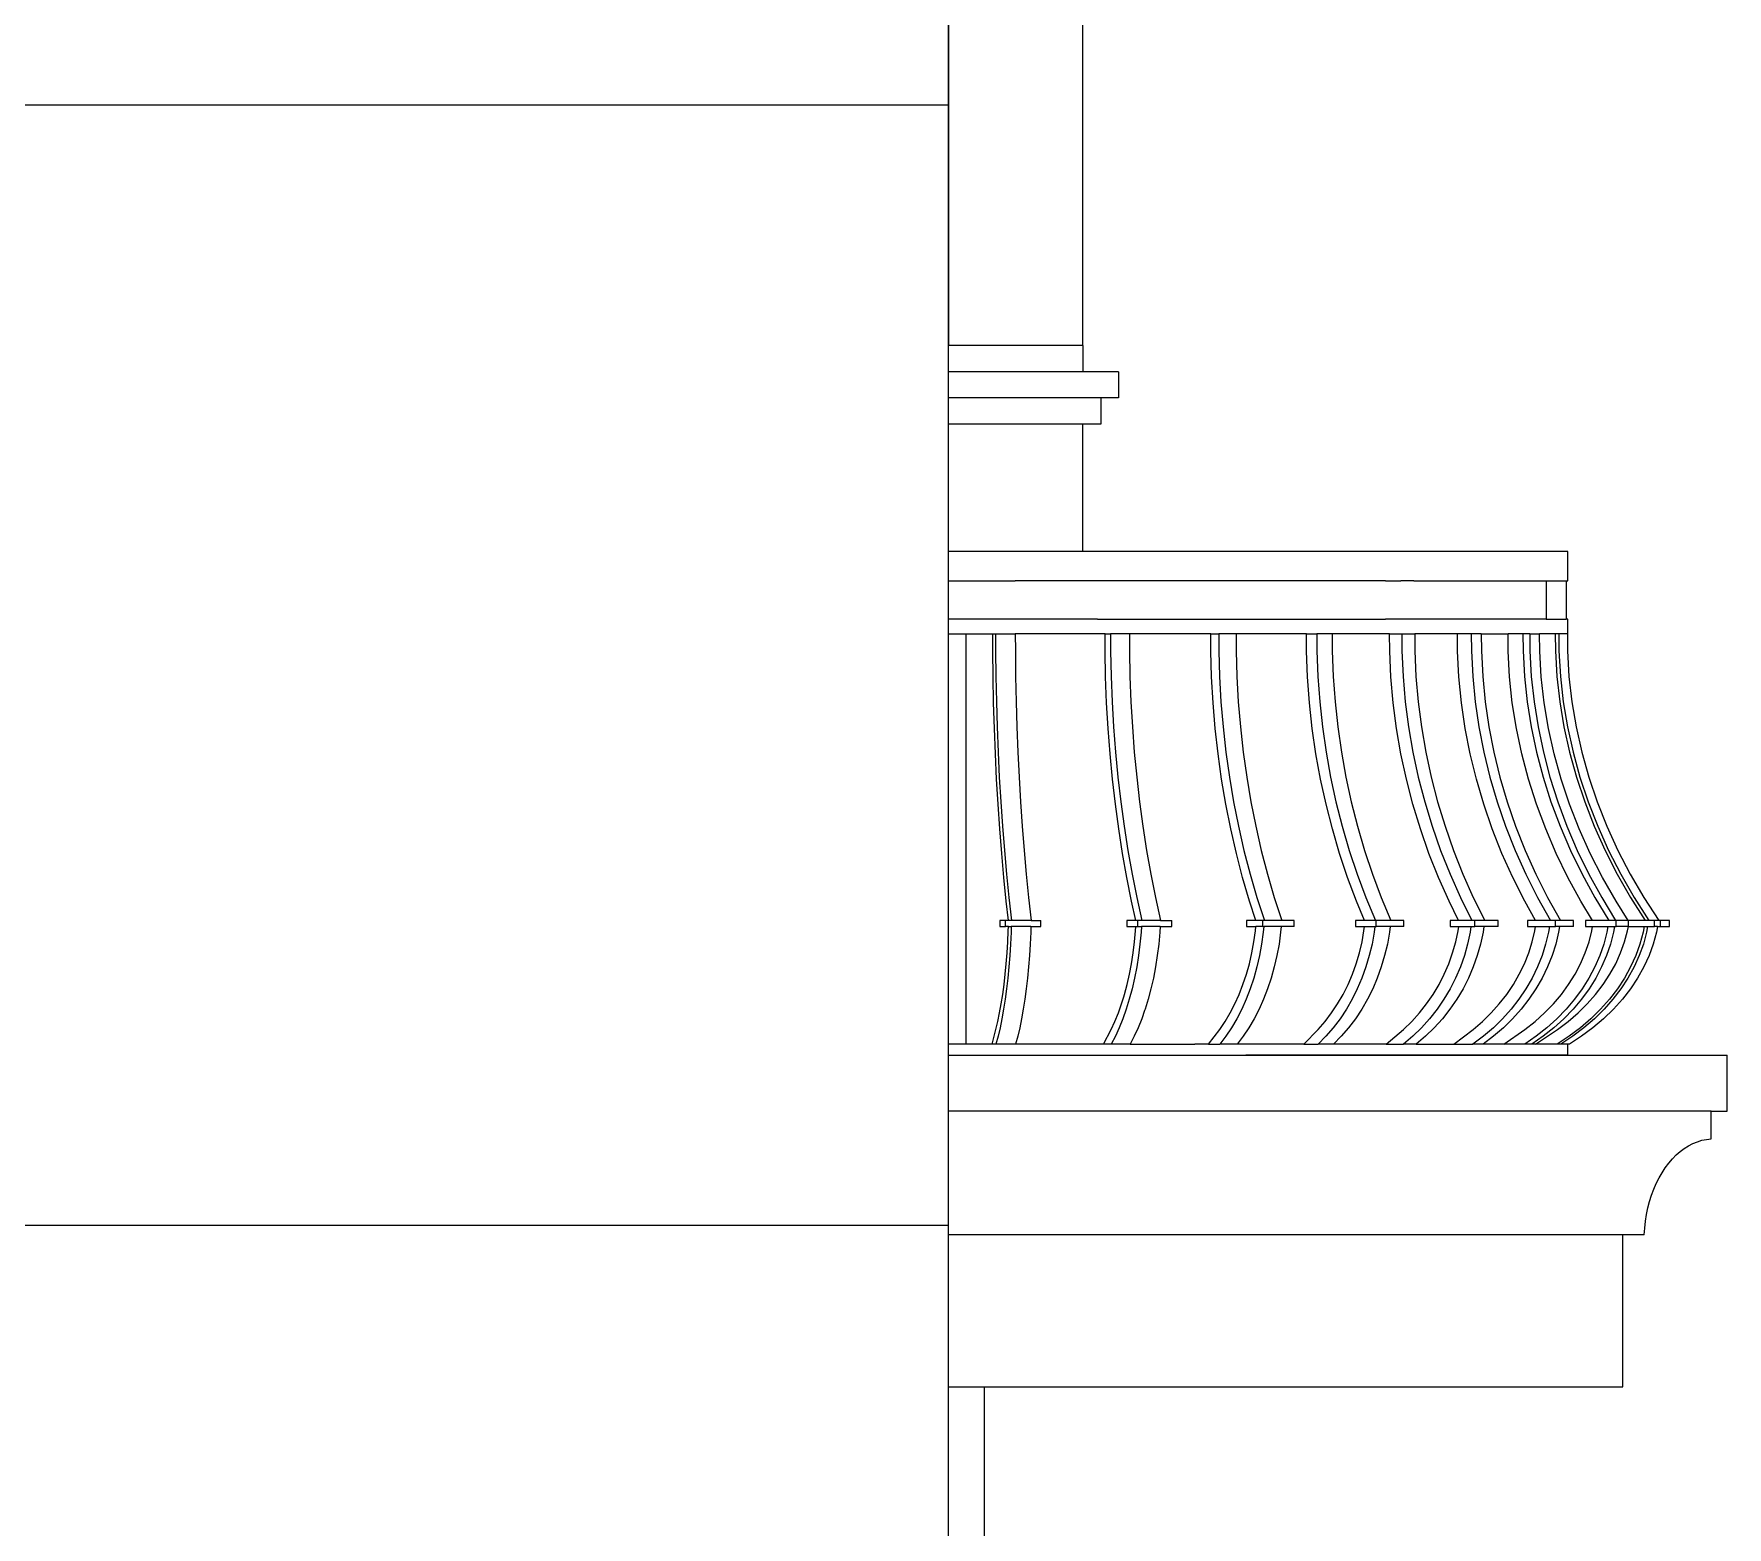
# Model space of a CAD drawing. Header units: inches. Extents: x -343 to 13887, y -13069 to -746.
# Drawn here: x 2654.1 to 2748.6, y -9248 to -9164.7 of the extents above; entities that cross this region are included whole.
import ezdxf

# ---------------------------------------------------------------- set-up
doc = ezdxf.new("R2010")
doc.units = ezdxf.units.IN
doc.header["$LTSCALE"] = 17
doc.header["$MEASUREMENT"] = 0
doc.layers.add('OUTLINE', color=1, linetype='Continuous', lineweight=25)

msp = doc.modelspace()

# ---------------------------------------------------------------- hatches: boundary and pattern name
at = {"layer": 'OUTLINE'}
h = msp.add_hatch(dxfattribs=at)
h.set_pattern_fill('NET', color=256, scale=500)
h.set_pattern_definition([(0, (4398.21, -5793.66), (0, 62.5), []), (90, (4398.21, -5793.66), (-62.5, 4e-15), [])])
h.paths.add_polyline_path([(2536.171, -9081.163), (2536.171, -9027.294), (2536.171, -9007.163), (2560.171, -9007.163), (2560.171, -9004.163), (2560.171, -9003.163), (2565.171, -9003.163), (2565.171, -8970.163), (2394.708, -8970.163), (2394.708, -9343.163), (2705.171, -9343.163), (2705.171, -9124.163), (2705.171, -9081.163)])

# ---------------------------------------------------------------- linework, layer by layer
for p, q in [((2712.659, -9182.056), (2712.659, -9134.004)), ((2705.171, -9135.147), (2705.171, -9182.056)), ((2705.346, -9182.056), (2705.171, -9182.056)), ((2705.171, -9183.516), (2705.171, -9182.056)), ((2712.659, -9182.056), (2705.346, -9182.056)), ((2712.659, -9182.056), (2712.659, -9183.517)), ((2714.659, -9183.517), (2705.171, -9183.516)), ((2705.171, -9184.977), (2705.171, -9183.516)), ((2714.659, -9183.517), (2714.659, -9184.977)), ((2713.659, -9184.977), (2705.171, -9184.977)), ((2705.171, -9186.437), (2705.171, -9184.977)), ((2713.659, -9184.977), (2713.659, -9186.437)), ((2714.659, -9184.977), (2713.659, -9184.977)), ((2705.346, -9186.437), (2705.171, -9186.437)), ((2705.171, -9194.667), (2705.171, -9186.437)), ((2712.658, -9186.437), (2705.346, -9186.437)), ((2713.659, -9186.437), (2712.658, -9186.437)), ((2712.658, -9193.549), (2712.658, -9186.437)), ((2705.171, -9195.173), (2705.171, -9193.549)), ((2739.724, -9193.549), (2705.171, -9193.549)), ((2739.724, -9195.173), (2739.724, -9193.549)), ((2705.171, -9197.317), (2705.171, -9195.173)), ((2705.171, -9195.173), (2706.159, -9195.173)), ((2706.159, -9195.173), (2707.585, -9195.173)), ((2707.585, -9195.173), (2707.779, -9195.173)), ((2707.779, -9195.173), (2708.88, -9195.173)), ((2713.472, -9195.173), (2708.88, -9195.173)), ((2729.546, -9195.173), (2713.472, -9195.173)), ((2729.546, -9195.173), (2730.402, -9195.173)), ((2731.121, -9195.173), (2730.402, -9195.173)), ((2731.121, -9195.173), (2738.503, -9195.173)), ((2738.503, -9195.173), (2738.503, -9197.317)), ((2738.503, -9195.173), (2739.621, -9195.173)), ((2739.621, -9195.173), (2739.621, -9197.317)), ((2739.621, -9195.173), (2739.724, -9195.173)), ((2706.159, -9197.317), (2705.171, -9197.317)), ((2705.171, -9198.129), (2705.171, -9197.317)), ((2707.585, -9197.317), (2706.159, -9197.317)), ((2707.779, -9197.317), (2707.585, -9197.317)), ((2708.88, -9197.317), (2707.779, -9197.317)), ((2713.472, -9197.317), (2708.88, -9197.317)), ((2713.472, -9197.317), (2729.546, -9197.317)), ((2730.402, -9197.317), (2729.546, -9197.317)), ((2731.121, -9197.317), (2730.402, -9197.317)), ((2738.503, -9197.317), (2731.121, -9197.317)), ((2738.503, -9197.317), (2739.621, -9197.317)), ((2739.724, -9197.317), (2739.621, -9197.317)), ((2739.724, -9198.129), (2739.724, -9197.317)), ((2705.171, -9211.862), (2705.171, -9198.129)), ((2705.171, -9198.129), (2706.159, -9198.129)), ((2706.159, -9198.129), (2707.637, -9198.129)), ((2706.159, -9212.522), (2706.159, -9198.129)), ((2707.638, -9199.1), (2707.637, -9198.129)), ((2707.637, -9198.129), (2707.792, -9198.129)), ((2707.792, -9198.129), (2707.793, -9199.087)), ((2707.792, -9198.129), (2708.893, -9198.129)), ((2708.893, -9198.129), (2708.894, -9199.087)), ((2713.472, -9198.129), (2708.893, -9198.129)), ((2713.902, -9198.129), (2713.472, -9198.129)), ((2713.903, -9199.1), (2713.902, -9198.129)), ((2713.902, -9198.129), (2714.205, -9198.129)), ((2714.205, -9198.129), (2714.207, -9199.087)), ((2715.256, -9198.129), (2714.205, -9198.129)), ((2715.256, -9198.129), (2715.258, -9199.087)), ((2719.796, -9198.129), (2715.256, -9198.129)), ((2719.799, -9199.1), (2719.796, -9198.129)), ((2719.796, -9198.129), (2720.24, -9198.129)), ((2720.24, -9198.129), (2720.243, -9199.087)), ((2721.209, -9198.129), (2720.24, -9198.129)), ((2721.209, -9198.129), (2721.211, -9199.087)), ((2725.143, -9198.129), (2721.209, -9198.129)), ((2725.146, -9199.1), (2725.143, -9198.129)), ((2725.143, -9198.129), (2725.714, -9198.129)), ((2725.714, -9198.129), (2725.717, -9199.087)), ((2726.571, -9198.129), (2725.714, -9198.129)), ((2726.571, -9198.129), (2726.574, -9199.087)), ((2729.779, -9198.129), (2726.571, -9198.129)), ((2729.783, -9199.1), (2729.779, -9198.129)), ((2729.779, -9198.129), (2730.459, -9198.129)), ((2730.459, -9198.129), (2730.463, -9199.087)), ((2730.459, -9198.129), (2731.178, -9198.129)), ((2731.178, -9198.129), (2731.182, -9199.087)), ((2733.564, -9198.129), (2731.178, -9198.129)), ((2733.568, -9199.1), (2733.564, -9198.129)), ((2734.333, -9198.129), (2733.564, -9198.129)), ((2734.333, -9198.129), (2734.337, -9199.087)), ((2734.892, -9198.129), (2734.333, -9198.129)), ((2734.892, -9198.129), (2734.896, -9199.087)), ((2734.892, -9198.129), (2736.382, -9198.129)), ((2736.387, -9199.1), (2736.382, -9198.129)), ((2737.216, -9198.129), (2736.382, -9198.129)), ((2737.216, -9198.129), (2737.221, -9199.087)), ((2737.599, -9198.129), (2737.216, -9198.129)), ((2737.599, -9198.129), (2738.147, -9198.129)), ((2737.599, -9198.129), (2737.603, -9199.087)), ((2738.153, -9199.1), (2738.147, -9198.129)), ((2739.022, -9198.129), (2738.147, -9198.129)), ((2739.022, -9198.129), (2739.027, -9199.087)), ((2739.216, -9198.129), (2739.022, -9198.129)), ((2739.216, -9198.129), (2739.221, -9199.087)), ((2739.696, -9198.129), (2739.216, -9198.129)), ((2739.696, -9198.129), (2739.701, -9199.087)), ((2739.696, -9198.129), (2739.724, -9198.129)), ((2707.653, -9200.54), (2707.638, -9199.1)), ((2707.793, -9199.087), (2707.807, -9200.507)), ((2708.894, -9199.087), (2708.909, -9200.507)), ((2713.933, -9200.54), (2713.903, -9199.1)), ((2714.207, -9199.087), (2714.236, -9200.507)), ((2715.258, -9199.087), (2715.287, -9200.507)), ((2719.842, -9200.54), (2719.799, -9199.1)), ((2720.243, -9199.087), (2720.285, -9200.507)), ((2721.211, -9199.087), (2721.254, -9200.507)), ((2725.202, -9200.54), (2725.146, -9199.1)), ((2725.717, -9199.087), (2725.772, -9200.507)), ((2726.574, -9199.087), (2726.628, -9200.507)), ((2729.849, -9200.54), (2729.783, -9199.1)), ((2730.463, -9199.087), (2730.528, -9200.507)), ((2731.182, -9199.087), (2731.247, -9200.507)), ((2733.643, -9200.54), (2733.568, -9199.1)), ((2734.337, -9199.087), (2734.411, -9200.507)), ((2734.896, -9199.087), (2734.97, -9200.507)), ((2736.467, -9200.54), (2736.387, -9199.1)), ((2737.221, -9199.087), (2737.301, -9200.507)), ((2737.603, -9199.087), (2737.683, -9200.507)), ((2738.237, -9200.54), (2738.153, -9199.1)), ((2739.027, -9199.087), (2739.111, -9200.507)), ((2739.221, -9199.087), (2739.305, -9200.507)), ((2739.701, -9199.087), (2739.785, -9200.507)), ((2707.682, -9201.977), (2707.653, -9200.54)), ((2707.807, -9200.507), (2707.835, -9201.923)), ((2708.909, -9200.507), (2708.937, -9201.923)), ((2713.989, -9201.977), (2713.933, -9200.54)), ((2714.236, -9200.507), (2714.291, -9201.923)), ((2715.287, -9200.507), (2715.342, -9201.923)), ((2719.924, -9201.977), (2719.842, -9200.54)), ((2720.285, -9200.507), (2720.366, -9201.923)), ((2721.254, -9200.507), (2721.335, -9201.923)), ((2725.307, -9201.977), (2725.202, -9200.54)), ((2725.772, -9200.507), (2725.876, -9201.923)), ((2726.628, -9200.507), (2726.733, -9201.923)), ((2729.975, -9201.977), (2729.849, -9200.54)), ((2730.528, -9200.507), (2730.652, -9201.923)), ((2731.247, -9200.507), (2731.371, -9201.923)), ((2733.785, -9201.977), (2733.643, -9200.54)), ((2734.411, -9200.507), (2734.551, -9201.923)), ((2734.97, -9200.507), (2735.11, -9201.923)), ((2736.622, -9201.977), (2736.467, -9200.54)), ((2737.301, -9200.507), (2737.453, -9201.923)), ((2737.683, -9200.507), (2737.835, -9201.923)), ((2738.399, -9201.977), (2738.237, -9200.54)), ((2739.111, -9200.507), (2739.27, -9201.923)), ((2739.305, -9200.507), (2739.464, -9201.923)), ((2739.785, -9200.507), (2739.947, -9201.923)), ((2707.724, -9203.408), (2707.682, -9201.977)), ((2707.835, -9201.923), (2707.877, -9203.333)), ((2708.937, -9201.923), (2708.978, -9203.333)), ((2714.072, -9203.408), (2713.989, -9201.977)), ((2714.291, -9201.923), (2714.373, -9203.333)), ((2715.342, -9201.923), (2715.424, -9203.333)), ((2720.045, -9203.408), (2719.924, -9201.977)), ((2720.366, -9201.923), (2720.486, -9203.333)), ((2721.335, -9201.923), (2721.454, -9203.333)), ((2725.463, -9203.408), (2725.307, -9201.977)), ((2725.876, -9201.923), (2726.029, -9203.333)), ((2726.733, -9201.923), (2726.886, -9203.333)), ((2730.161, -9203.408), (2729.975, -9201.977)), ((2730.652, -9201.923), (2730.835, -9203.333)), ((2731.371, -9201.923), (2731.554, -9203.333)), ((2733.995, -9203.408), (2733.785, -9201.977)), ((2734.551, -9201.923), (2734.758, -9203.333)), ((2735.11, -9201.923), (2735.317, -9203.333)), ((2736.85, -9203.408), (2736.622, -9201.977)), ((2737.453, -9201.923), (2737.677, -9203.333)), ((2737.835, -9201.923), (2738.06, -9203.333)), ((2738.638, -9203.408), (2738.399, -9201.977)), ((2739.27, -9201.923), (2739.505, -9203.333)), ((2739.464, -9201.923), (2739.7, -9203.333)), ((2739.947, -9201.923), (2740.186, -9203.333)), ((2707.78, -9204.83), (2707.724, -9203.408)), ((2707.877, -9203.333), (2707.932, -9204.735)), ((2708.978, -9203.333), (2709.033, -9204.735)), ((2714.181, -9204.83), (2714.072, -9203.408)), ((2714.373, -9203.333), (2714.481, -9204.735)), ((2715.424, -9203.333), (2715.532, -9204.735)), ((2720.205, -9204.83), (2720.045, -9203.408)), ((2720.486, -9203.333), (2720.644, -9204.735)), ((2721.454, -9203.333), (2721.612, -9204.735)), ((2725.669, -9204.83), (2725.463, -9203.408)), ((2726.029, -9203.333), (2726.232, -9204.735)), ((2726.886, -9203.333), (2727.089, -9204.735)), ((2730.406, -9204.83), (2730.161, -9203.408)), ((2730.835, -9203.333), (2731.077, -9204.735)), ((2731.554, -9203.333), (2731.796, -9204.735)), ((2734.272, -9204.83), (2733.995, -9203.408)), ((2734.758, -9203.333), (2735.031, -9204.735)), ((2735.317, -9203.333), (2735.59, -9204.735)), ((2737.15, -9204.83), (2736.85, -9203.408)), ((2737.677, -9203.333), (2737.974, -9204.735)), ((2738.06, -9203.333), (2738.356, -9204.735)), ((2738.953, -9204.83), (2738.638, -9203.408)), ((2739.505, -9203.333), (2739.816, -9204.735)), ((2739.7, -9203.333), (2740.01, -9204.735)), ((2740.186, -9203.333), (2740.502, -9204.735)), ((2707.848, -9206.241), (2707.78, -9204.83)), ((2707.932, -9204.735), (2708, -9206.126)), ((2709.033, -9204.735), (2709.101, -9206.126)), ((2714.317, -9206.241), (2714.181, -9204.83)), ((2714.481, -9204.735), (2714.615, -9206.126)), ((2715.532, -9204.735), (2715.666, -9206.126)), ((2720.404, -9206.241), (2720.205, -9204.83)), ((2720.644, -9204.735), (2720.839, -9206.126)), ((2721.612, -9204.735), (2721.808, -9206.126)), ((2725.924, -9206.241), (2725.669, -9204.83)), ((2726.232, -9204.735), (2726.484, -9206.126)), ((2727.089, -9204.735), (2727.34, -9206.126)), ((2730.71, -9206.241), (2730.406, -9204.83)), ((2731.077, -9204.735), (2731.377, -9206.126)), ((2731.796, -9204.735), (2732.096, -9206.126)), ((2734.616, -9206.241), (2734.272, -9204.83)), ((2735.031, -9204.735), (2735.37, -9206.126)), ((2735.59, -9204.735), (2735.929, -9206.126)), ((2737.523, -9206.241), (2737.15, -9204.83)), ((2737.974, -9204.735), (2738.341, -9206.126)), ((2738.356, -9204.735), (2738.724, -9206.126)), ((2739.344, -9206.241), (2738.953, -9204.83)), ((2739.816, -9204.735), (2740.201, -9206.126)), ((2740.01, -9204.735), (2740.396, -9206.126)), ((2740.502, -9204.735), (2740.893, -9206.126)), ((2707.931, -9207.64), (2707.848, -9206.241)), ((2708, -9206.126), (2708.081, -9207.505)), ((2709.101, -9206.126), (2709.182, -9207.505)), ((2714.479, -9207.64), (2714.317, -9206.241)), ((2714.615, -9206.126), (2714.774, -9207.505)), ((2715.666, -9206.126), (2715.825, -9207.505)), ((2720.641, -9207.64), (2720.404, -9206.241)), ((2720.839, -9206.126), (2721.073, -9207.505)), ((2721.808, -9206.126), (2722.041, -9207.505)), ((2726.228, -9207.64), (2725.924, -9206.241)), ((2726.484, -9206.126), (2726.784, -9207.505)), ((2727.34, -9206.126), (2727.64, -9207.505)), ((2731.073, -9207.64), (2730.71, -9206.241)), ((2731.377, -9206.126), (2731.734, -9207.505)), ((2732.096, -9206.126), (2732.453, -9207.505)), ((2735.026, -9207.64), (2734.616, -9206.241)), ((2735.37, -9206.126), (2735.774, -9207.505)), ((2735.929, -9206.126), (2736.333, -9207.505)), ((2737.968, -9207.64), (2737.523, -9206.241)), ((2738.341, -9206.126), (2738.78, -9207.505)), ((2738.724, -9206.126), (2739.162, -9207.505)), ((2739.81, -9207.64), (2739.344, -9206.241)), ((2740.201, -9206.126), (2740.661, -9207.505)), ((2740.396, -9206.126), (2740.855, -9207.505)), ((2740.893, -9206.126), (2741.36, -9207.505)), ((2708.081, -9207.505), (2708.175, -9208.868)), ((2709.182, -9207.505), (2709.276, -9208.868)), ((2714.774, -9207.505), (2714.96, -9208.868)), ((2715.825, -9207.505), (2716.01, -9208.868)), ((2721.073, -9207.505), (2721.343, -9208.868)), ((2722.041, -9207.505), (2722.312, -9208.868)), ((2726.784, -9207.505), (2727.132, -9208.868)), ((2727.64, -9207.505), (2727.988, -9208.868)), ((2731.734, -9207.505), (2732.149, -9208.868)), ((2732.453, -9207.505), (2732.868, -9208.868)), ((2735.774, -9207.505), (2736.243, -9208.868)), ((2736.333, -9207.505), (2736.802, -9208.868)), ((2738.78, -9207.505), (2739.289, -9208.868)), ((2739.162, -9207.505), (2739.671, -9208.868)), ((2740.661, -9207.505), (2741.194, -9208.868)), ((2740.855, -9207.505), (2741.388, -9208.868)), ((2741.36, -9207.505), (2741.901, -9208.868)), ((2708.026, -9209.023), (2707.931, -9207.64)), ((2714.667, -9209.023), (2714.479, -9207.64)), ((2720.915, -9209.023), (2720.641, -9207.64)), ((2726.581, -9209.023), (2726.228, -9207.64)), ((2731.493, -9209.023), (2731.073, -9207.64)), ((2735.502, -9209.023), (2735.026, -9207.64)), ((2738.484, -9209.023), (2737.968, -9207.64)), ((2740.351, -9209.023), (2739.81, -9207.64)), ((2708.134, -9210.389), (2708.026, -9209.023)), ((2708.175, -9208.868), (2708.281, -9210.214)), ((2709.276, -9208.868), (2709.383, -9210.214)), ((2714.88, -9210.389), (2714.667, -9209.023)), ((2714.96, -9208.868), (2715.17, -9210.214)), ((2716.01, -9208.868), (2716.221, -9210.214)), ((2721.227, -9210.389), (2720.915, -9209.023)), ((2721.343, -9208.868), (2721.651, -9210.214)), ((2722.312, -9208.868), (2722.619, -9210.214)), ((2726.983, -9210.389), (2726.581, -9209.023)), ((2727.132, -9208.868), (2727.527, -9210.214)), ((2727.988, -9208.868), (2728.384, -9210.214)), ((2731.971, -9210.389), (2731.493, -9209.023)), ((2732.149, -9208.868), (2732.62, -9210.214)), ((2732.868, -9208.868), (2733.339, -9210.214)), ((2736.042, -9210.389), (2735.502, -9209.023)), ((2736.243, -9208.868), (2736.775, -9210.214)), ((2736.802, -9208.868), (2737.334, -9210.214)), ((2739.071, -9210.389), (2738.484, -9209.023)), ((2739.289, -9208.868), (2739.866, -9210.214)), ((2739.671, -9208.868), (2740.249, -9210.214)), ((2740.966, -9210.389), (2740.351, -9209.023)), ((2741.194, -9208.868), (2741.8, -9210.214)), ((2741.388, -9208.868), (2741.994, -9210.214)), ((2741.901, -9208.868), (2742.516, -9210.214)), ((2708.281, -9210.214), (2708.401, -9211.54)), ((2709.383, -9210.214), (2709.502, -9211.54)), ((2715.17, -9210.214), (2715.405, -9211.54)), ((2716.221, -9210.214), (2716.456, -9211.54)), ((2721.651, -9210.214), (2721.994, -9211.54)), ((2722.619, -9210.214), (2722.963, -9211.54)), ((2727.527, -9210.214), (2727.969, -9211.54)), ((2728.384, -9210.214), (2728.826, -9211.54)), ((2732.62, -9210.214), (2733.147, -9211.54)), ((2733.339, -9210.214), (2733.866, -9211.54)), ((2736.775, -9210.214), (2737.371, -9211.54)), ((2737.334, -9210.214), (2737.93, -9211.54)), ((2739.866, -9210.214), (2740.513, -9211.54)), ((2740.249, -9210.214), (2740.895, -9211.54)), ((2741.8, -9210.214), (2742.477, -9211.54)), ((2741.994, -9210.214), (2742.671, -9211.54)), ((2742.516, -9210.214), (2743.204, -9211.54)), ((2708.256, -9211.734), (2708.134, -9210.389)), ((2715.119, -9211.734), (2714.88, -9210.389)), ((2721.576, -9211.734), (2721.227, -9210.389)), ((2727.431, -9211.734), (2726.983, -9210.389)), ((2732.506, -9211.734), (2731.971, -9210.389)), ((2736.646, -9211.734), (2736.042, -9210.389)), ((2739.726, -9211.734), (2739.071, -9210.389)), ((2741.653, -9211.734), (2740.966, -9210.389)), ((2705.171, -9221.028), (2705.171, -9211.862)), ((2708.389, -9213.058), (2708.256, -9211.734)), ((2708.401, -9211.54), (2708.533, -9212.845)), ((2709.502, -9211.54), (2709.634, -9212.845)), ((2715.382, -9213.058), (2715.119, -9211.734)), ((2715.405, -9211.54), (2715.665, -9212.845)), ((2716.456, -9211.54), (2716.716, -9212.845)), ((2721.961, -9213.058), (2721.576, -9211.734)), ((2721.994, -9211.54), (2722.374, -9212.845)), ((2722.963, -9211.54), (2723.343, -9212.845)), ((2727.926, -9213.058), (2727.431, -9211.734)), ((2727.969, -9211.54), (2728.457, -9212.845)), ((2728.826, -9211.54), (2729.314, -9212.845)), ((2733.096, -9213.058), (2732.506, -9211.734)), ((2733.147, -9211.54), (2733.728, -9212.845)), ((2733.866, -9211.54), (2734.447, -9212.845)), ((2737.313, -9213.058), (2736.646, -9211.734)), ((2737.371, -9211.54), (2738.028, -9212.845)), ((2737.93, -9211.54), (2738.587, -9212.845)), ((2740.45, -9213.058), (2739.726, -9211.734)), ((2740.513, -9211.54), (2741.226, -9212.845)), ((2740.895, -9211.54), (2741.609, -9212.845)), ((2742.411, -9213.058), (2741.653, -9211.734)), ((2742.477, -9211.54), (2743.224, -9212.845)), ((2742.671, -9211.54), (2743.419, -9212.845)), ((2743.204, -9211.54), (2743.963, -9212.845)), ((2706.159, -9221.028), (2706.159, -9212.522)), ((2708.509, -9214.122), (2708.389, -9213.058)), ((2708.533, -9212.845), (2708.676, -9214.122)), ((2709.634, -9212.845), (2709.778, -9214.122)), ((2715.618, -9214.122), (2715.382, -9213.058)), ((2715.665, -9212.845), (2715.948, -9214.122)), ((2716.716, -9212.845), (2716.998, -9214.122)), ((2722.306, -9214.122), (2721.961, -9213.058)), ((2722.374, -9212.845), (2722.788, -9214.122)), ((2723.343, -9212.845), (2723.756, -9214.122)), ((2728.369, -9214.122), (2727.926, -9213.058)), ((2728.457, -9212.845), (2728.989, -9214.122)), ((2729.314, -9212.845), (2729.845, -9214.122)), ((2733.624, -9214.122), (2733.096, -9213.058)), ((2733.728, -9212.845), (2734.362, -9214.122)), ((2734.447, -9212.845), (2735.081, -9214.122)), ((2737.91, -9214.122), (2737.313, -9213.058)), ((2738.028, -9212.845), (2738.745, -9214.122)), ((2738.587, -9212.845), (2739.304, -9214.122)), ((2741.098, -9214.122), (2740.45, -9213.058)), ((2741.226, -9212.845), (2742.003, -9214.122)), ((2741.609, -9212.845), (2742.386, -9214.122)), ((2743.09, -9214.122), (2742.411, -9213.058)), ((2743.224, -9212.845), (2744.039, -9214.122)), ((2743.419, -9212.845), (2744.233, -9214.122)), ((2743.963, -9212.845), (2744.79, -9214.122)), ((2708.339, -9214.122), (2708.026, -9214.122)), ((2708.026, -9214.122), (2708.026, -9214.454)), ((2708.509, -9214.122), (2708.339, -9214.122)), ((2708.339, -9214.454), (2708.339, -9214.122)), ((2708.676, -9214.122), (2708.509, -9214.122)), ((2709.778, -9214.122), (2708.676, -9214.122)), ((2709.778, -9214.122), (2710.322, -9214.122)), ((2710.322, -9214.454), (2710.322, -9214.122)), ((2715.618, -9214.122), (2715.113, -9214.122)), ((2715.113, -9214.122), (2715.113, -9214.454)), ((2715.731, -9214.122), (2715.618, -9214.122)), ((2715.731, -9214.454), (2715.731, -9214.122)), ((2715.948, -9214.122), (2715.731, -9214.122)), ((2716.998, -9214.122), (2715.948, -9214.122)), ((2716.998, -9214.122), (2717.623, -9214.122)), ((2717.623, -9214.454), (2717.623, -9214.122)), ((2722.306, -9214.122), (2721.795, -9214.122)), ((2721.795, -9214.122), (2721.795, -9214.454)), ((2722.699, -9214.122), (2722.306, -9214.122)), ((2722.699, -9214.454), (2722.699, -9214.122)), ((2722.788, -9214.122), (2722.699, -9214.122)), ((2723.756, -9214.122), (2722.788, -9214.122)), ((2724.442, -9214.122), (2723.756, -9214.122)), ((2724.442, -9214.454), (2724.442, -9214.122)), ((2728.369, -9214.122), (2727.868, -9214.122)), ((2727.868, -9214.122), (2727.868, -9214.454)), ((2728.989, -9214.122), (2728.369, -9214.122)), ((2729.03, -9214.122), (2728.989, -9214.122)), ((2729.03, -9214.454), (2729.03, -9214.122)), ((2729.845, -9214.122), (2729.03, -9214.122)), ((2730.572, -9214.122), (2729.845, -9214.122)), ((2730.572, -9214.454), (2730.572, -9214.122)), ((2733.624, -9214.122), (2733.148, -9214.122)), ((2733.148, -9214.122), (2733.148, -9214.454)), ((2734.362, -9214.122), (2733.624, -9214.122)), ((2734.532, -9214.122), (2734.362, -9214.122)), ((2734.532, -9214.454), (2734.532, -9214.122)), ((2735.081, -9214.122), (2734.532, -9214.122)), ((2735.826, -9214.122), (2735.081, -9214.122)), ((2735.826, -9214.454), (2735.826, -9214.122)), ((2737.91, -9214.122), (2737.473, -9214.122)), ((2737.473, -9214.122), (2737.473, -9214.454)), ((2738.745, -9214.122), (2737.91, -9214.122)), ((2739.038, -9214.122), (2738.745, -9214.122)), ((2739.038, -9214.454), (2739.038, -9214.122)), ((2739.304, -9214.122), (2739.038, -9214.122)), ((2740.044, -9214.122), (2739.304, -9214.122)), ((2740.044, -9214.454), (2740.044, -9214.122)), ((2741.098, -9214.122), (2740.713, -9214.122)), ((2740.713, -9214.122), (2740.713, -9214.454)), ((2742.003, -9214.122), (2741.098, -9214.122)), ((2742.386, -9214.122), (2742.003, -9214.122)), ((2742.411, -9214.122), (2742.386, -9214.122)), ((2742.411, -9214.454), (2742.411, -9214.122)), ((2743.09, -9214.122), (2742.411, -9214.122)), ((2743.1, -9214.122), (2743.09, -9214.122)), ((2743.1, -9214.454), (2743.1, -9214.122)), ((2744.039, -9214.122), (2743.1, -9214.122)), ((2744.233, -9214.122), (2744.039, -9214.122)), ((2744.549, -9214.122), (2744.233, -9214.122)), ((2744.549, -9214.454), (2744.549, -9214.122)), ((2744.79, -9214.122), (2744.549, -9214.122)), ((2744.899, -9214.122), (2744.79, -9214.122)), ((2744.899, -9214.454), (2744.899, -9214.122)), ((2745.387, -9214.122), (2744.899, -9214.122)), ((2745.387, -9214.454), (2745.387, -9214.122)), ((2708.026, -9214.454), (2708.339, -9214.454)), ((2708.51, -9214.454), (2708.339, -9214.454)), ((2708.473, -9215.323), (2708.503, -9214.699)), ((2708.503, -9214.699), (2708.51, -9214.454)), ((2708.51, -9214.454), (2708.666, -9214.454)), ((2708.655, -9214.785), (2708.624, -9215.441)), ((2708.666, -9214.454), (2708.655, -9214.785)), ((2709.767, -9214.454), (2708.666, -9214.454)), ((2709.756, -9214.785), (2709.725, -9215.441)), ((2709.767, -9214.454), (2709.756, -9214.785)), ((2709.767, -9214.454), (2710.322, -9214.454)), ((2715.113, -9214.454), (2715.621, -9214.454)), ((2715.547, -9215.323), (2715.605, -9214.699)), ((2715.605, -9214.699), (2715.621, -9214.454)), ((2715.621, -9214.454), (2715.731, -9214.454)), ((2715.731, -9214.454), (2715.927, -9214.454)), ((2715.906, -9214.785), (2715.844, -9215.441)), ((2715.927, -9214.454), (2715.906, -9214.785)), ((2716.978, -9214.454), (2715.927, -9214.454)), ((2716.957, -9214.785), (2716.895, -9215.441)), ((2716.978, -9214.454), (2716.957, -9214.785)), ((2716.978, -9214.454), (2717.623, -9214.454)), ((2721.795, -9214.454), (2722.31, -9214.454)), ((2722.202, -9215.323), (2722.287, -9214.699)), ((2722.287, -9214.699), (2722.31, -9214.454)), ((2722.699, -9214.454), (2722.31, -9214.454)), ((2722.727, -9214.785), (2722.637, -9215.441)), ((2722.699, -9214.454), (2722.757, -9214.454)), ((2722.757, -9214.454), (2722.727, -9214.785)), ((2723.726, -9214.454), (2722.757, -9214.454)), ((2723.695, -9214.785), (2723.605, -9215.441)), ((2723.726, -9214.454), (2723.695, -9214.785)), ((2724.442, -9214.454), (2723.726, -9214.454)), ((2727.868, -9214.454), (2728.374, -9214.454)), ((2728.236, -9215.323), (2728.345, -9214.699)), ((2728.345, -9214.699), (2728.374, -9214.454)), ((2728.374, -9214.454), (2728.949, -9214.454)), ((2728.91, -9214.785), (2728.795, -9215.441)), ((2728.949, -9214.454), (2728.91, -9214.785)), ((2728.949, -9214.454), (2729.03, -9214.454)), ((2729.806, -9214.454), (2729.03, -9214.454)), ((2729.767, -9214.785), (2729.651, -9215.441)), ((2729.806, -9214.454), (2729.767, -9214.785)), ((2730.572, -9214.454), (2729.806, -9214.454)), ((2733.148, -9214.454), (2733.63, -9214.454)), ((2733.465, -9215.323), (2733.595, -9214.699)), ((2733.595, -9214.699), (2733.63, -9214.454)), ((2733.63, -9214.454), (2734.315, -9214.454)), ((2734.268, -9214.785), (2734.131, -9215.441)), ((2734.315, -9214.454), (2734.268, -9214.785)), ((2734.315, -9214.454), (2734.532, -9214.454)), ((2735.034, -9214.454), (2734.532, -9214.454)), ((2734.987, -9214.785), (2734.85, -9215.441)), ((2735.034, -9214.454), (2734.987, -9214.785)), ((2735.826, -9214.454), (2735.034, -9214.454)), ((2737.473, -9214.454), (2737.917, -9214.454)), ((2737.73, -9215.323), (2737.878, -9214.699)), ((2737.878, -9214.699), (2737.917, -9214.454)), ((2737.917, -9214.454), (2738.692, -9214.454)), ((2738.639, -9214.785), (2738.483, -9215.441)), ((2738.692, -9214.454), (2738.639, -9214.785)), ((2738.692, -9214.454), (2739.038, -9214.454)), ((2739.251, -9214.454), (2739.038, -9214.454)), ((2739.198, -9214.785), (2739.042, -9215.441)), ((2739.251, -9214.454), (2739.198, -9214.785)), ((2740.044, -9214.454), (2739.251, -9214.454)), ((2740.713, -9214.454), (2741.105, -9214.454)), ((2740.903, -9215.323), (2741.063, -9214.699)), ((2741.063, -9214.699), (2741.105, -9214.454)), ((2741.105, -9214.454), (2741.946, -9214.454)), ((2741.889, -9214.785), (2741.72, -9215.441)), ((2741.946, -9214.454), (2741.889, -9214.785)), ((2741.946, -9214.454), (2742.328, -9214.454)), ((2742.271, -9214.785), (2742.102, -9215.441)), ((2742.328, -9214.454), (2742.271, -9214.785)), ((2742.328, -9214.454), (2742.411, -9214.454)), ((2743.098, -9214.454), (2742.411, -9214.454)), ((2742.885, -9215.323), (2743.054, -9214.699)), ((2743.054, -9214.699), (2743.098, -9214.454)), ((2743.098, -9214.454), (2743.1, -9214.454)), ((2743.1, -9214.454), (2743.979, -9214.454)), ((2743.919, -9214.785), (2743.742, -9215.441)), ((2743.979, -9214.454), (2743.919, -9214.785)), ((2744.113, -9214.785), (2743.936, -9215.441)), ((2743.979, -9214.454), (2744.173, -9214.454)), ((2744.173, -9214.454), (2744.113, -9214.785)), ((2744.173, -9214.454), (2744.549, -9214.454)), ((2744.668, -9214.785), (2744.488, -9215.441)), ((2744.729, -9214.454), (2744.549, -9214.454)), ((2744.729, -9214.454), (2744.668, -9214.785)), ((2744.729, -9214.454), (2744.899, -9214.454)), ((2744.899, -9214.454), (2745.387, -9214.454)), ((2708.386, -9216.538), (2708.434, -9215.937)), ((2708.434, -9215.937), (2708.473, -9215.323)), ((2708.624, -9215.441), (2708.583, -9216.087)), ((2709.725, -9215.441), (2709.684, -9216.087)), ((2715.375, -9216.538), (2715.47, -9215.937)), ((2715.47, -9215.937), (2715.547, -9215.323)), ((2715.844, -9215.441), (2715.764, -9216.087)), ((2716.895, -9215.441), (2716.814, -9216.087)), ((2721.951, -9216.538), (2722.09, -9215.937)), ((2722.09, -9215.937), (2722.202, -9215.323)), ((2722.637, -9215.441), (2722.519, -9216.087)), ((2723.605, -9215.441), (2723.487, -9216.087)), ((2727.913, -9216.538), (2728.091, -9215.937)), ((2728.091, -9215.937), (2728.236, -9215.323)), ((2728.795, -9215.441), (2728.643, -9216.087)), ((2729.651, -9215.441), (2729.499, -9216.087)), ((2733.08, -9216.538), (2733.293, -9215.937)), ((2733.293, -9215.937), (2733.465, -9215.323)), ((2734.131, -9215.441), (2733.95, -9216.087)), ((2734.85, -9215.441), (2734.669, -9216.087)), ((2737.295, -9216.538), (2737.536, -9215.937)), ((2737.536, -9215.937), (2737.73, -9215.323)), ((2738.483, -9215.441), (2738.279, -9216.087)), ((2739.042, -9215.441), (2738.838, -9216.087)), ((2740.431, -9216.538), (2740.691, -9215.937)), ((2740.691, -9215.937), (2740.903, -9215.323)), ((2741.72, -9215.441), (2741.498, -9216.087)), ((2742.102, -9215.441), (2741.88, -9216.087)), ((2742.391, -9216.538), (2742.664, -9215.937)), ((2742.664, -9215.937), (2742.885, -9215.323)), ((2743.742, -9215.441), (2743.509, -9216.087)), ((2743.936, -9215.441), (2743.703, -9216.087)), ((2744.488, -9215.441), (2744.252, -9216.087)), ((2708.328, -9217.126), (2708.386, -9216.538)), ((2708.532, -9216.72), (2708.472, -9217.338)), ((2708.583, -9216.087), (2708.532, -9216.72)), ((2709.633, -9216.72), (2709.573, -9217.338)), ((2709.684, -9216.087), (2709.633, -9216.72)), ((2715.262, -9217.126), (2715.375, -9216.538)), ((2715.664, -9216.72), (2715.545, -9217.338)), ((2715.764, -9216.087), (2715.664, -9216.72)), ((2716.714, -9216.72), (2716.596, -9217.338)), ((2716.814, -9216.087), (2716.714, -9216.72)), ((2721.786, -9217.126), (2721.951, -9216.538)), ((2722.373, -9216.72), (2722.199, -9217.338)), ((2722.519, -9216.087), (2722.373, -9216.72)), ((2723.341, -9216.72), (2723.168, -9217.338)), ((2723.487, -9216.087), (2723.341, -9216.72)), ((2727.701, -9217.126), (2727.913, -9216.538)), ((2728.455, -9216.72), (2728.232, -9217.338)), ((2728.643, -9216.087), (2728.455, -9216.72)), ((2729.312, -9216.72), (2729.089, -9217.338)), ((2729.499, -9216.087), (2729.312, -9216.72)), ((2732.827, -9217.126), (2733.08, -9216.538)), ((2733.726, -9216.72), (2733.46, -9217.338)), ((2733.95, -9216.087), (2733.726, -9216.72)), ((2734.445, -9216.72), (2734.179, -9217.338)), ((2734.669, -9216.087), (2734.445, -9216.72)), ((2737.01, -9217.126), (2737.295, -9216.538)), ((2738.026, -9216.72), (2737.725, -9217.338)), ((2738.279, -9216.087), (2738.026, -9216.72)), ((2738.585, -9216.72), (2738.284, -9217.338)), ((2738.838, -9216.087), (2738.585, -9216.72)), ((2740.121, -9217.126), (2740.431, -9216.538)), ((2741.223, -9216.72), (2740.897, -9217.338)), ((2741.498, -9216.087), (2741.223, -9216.72)), ((2741.606, -9216.72), (2741.28, -9217.338)), ((2741.88, -9216.087), (2741.606, -9216.72)), ((2742.066, -9217.126), (2742.391, -9216.538)), ((2743.221, -9216.72), (2742.88, -9217.338)), ((2743.416, -9216.72), (2743.074, -9217.338)), ((2743.509, -9216.087), (2743.221, -9216.72)), ((2743.703, -9216.087), (2743.416, -9216.72)), ((2743.96, -9216.72), (2743.613, -9217.338)), ((2744.252, -9216.087), (2743.96, -9216.72)), ((2708.188, -9218.247), (2708.262, -9217.696)), ((2708.262, -9217.696), (2708.328, -9217.126)), ((2708.403, -9217.938), (2708.324, -9218.518)), ((2708.472, -9217.338), (2708.403, -9217.938)), ((2709.504, -9217.938), (2709.425, -9218.518)), ((2709.573, -9217.338), (2709.504, -9217.938)), ((2714.986, -9218.247), (2715.133, -9217.696)), ((2715.133, -9217.696), (2715.262, -9217.126)), ((2715.408, -9217.938), (2715.254, -9218.518)), ((2715.545, -9217.338), (2715.408, -9217.938)), ((2716.459, -9217.938), (2716.305, -9218.518)), ((2716.596, -9217.338), (2716.459, -9217.938)), ((2721.382, -9218.247), (2721.596, -9217.696)), ((2721.596, -9217.696), (2721.786, -9217.126)), ((2721.999, -9217.938), (2721.774, -9218.518)), ((2722.199, -9217.338), (2721.999, -9217.938)), ((2722.968, -9217.938), (2722.742, -9218.518)), ((2723.168, -9217.338), (2722.968, -9217.938)), ((2727.181, -9218.247), (2727.457, -9217.696)), ((2727.457, -9217.696), (2727.701, -9217.126)), ((2727.975, -9217.938), (2727.685, -9218.518)), ((2728.232, -9217.338), (2727.975, -9217.938)), ((2728.832, -9217.938), (2728.542, -9218.518)), ((2729.089, -9217.338), (2728.832, -9217.938)), ((2732.208, -9218.247), (2732.536, -9217.696)), ((2732.536, -9217.696), (2732.827, -9217.126)), ((2733.154, -9217.938), (2732.808, -9218.518)), ((2733.46, -9217.338), (2733.154, -9217.938)), ((2733.873, -9217.938), (2733.527, -9218.518)), ((2734.179, -9217.338), (2733.873, -9217.938)), ((2736.309, -9218.247), (2736.681, -9217.696)), ((2736.681, -9217.696), (2737.01, -9217.126)), ((2737.379, -9217.938), (2736.988, -9218.518)), ((2737.725, -9217.338), (2737.379, -9217.938)), ((2737.938, -9217.938), (2737.547, -9218.518)), ((2738.284, -9217.338), (2737.938, -9217.938)), ((2739.361, -9218.247), (2739.764, -9217.696)), ((2739.764, -9217.696), (2740.121, -9217.126)), ((2740.522, -9217.938), (2740.097, -9218.518)), ((2740.904, -9217.938), (2740.48, -9218.518)), ((2740.897, -9217.338), (2740.522, -9217.938)), ((2741.28, -9217.338), (2740.904, -9217.938)), ((2741.27, -9218.247), (2741.692, -9217.696)), ((2741.692, -9217.696), (2742.066, -9217.126)), ((2742.486, -9217.938), (2742.042, -9218.518)), ((2742.68, -9217.938), (2742.236, -9218.518)), ((2742.88, -9217.338), (2742.486, -9217.938)), ((2743.074, -9217.338), (2742.68, -9217.938)), ((2743.213, -9217.938), (2742.762, -9218.518)), ((2743.613, -9217.338), (2743.213, -9217.938)), ((2708.015, -9219.281), (2708.105, -9218.776)), ((2708.105, -9218.776), (2708.188, -9218.247)), ((2708.324, -9218.518), (2708.237, -9219.075)), ((2709.425, -9218.518), (2709.338, -9219.075)), ((2714.645, -9219.281), (2714.823, -9218.776)), ((2714.823, -9218.776), (2714.945, -9218.379)), ((2714.945, -9218.379), (2714.986, -9218.247)), ((2715.254, -9218.518), (2715.083, -9219.075)), ((2716.305, -9218.518), (2716.133, -9219.075)), ((2720.883, -9219.281), (2721.144, -9218.776)), ((2721.144, -9218.776), (2721.382, -9218.247)), ((2721.774, -9218.518), (2721.523, -9219.075)), ((2722.742, -9218.518), (2722.492, -9219.075)), ((2726.54, -9219.281), (2726.875, -9218.776)), ((2726.875, -9218.776), (2727.181, -9218.247)), ((2727.685, -9218.518), (2727.363, -9219.075)), ((2728.542, -9218.518), (2728.22, -9219.075)), ((2731.444, -9219.281), (2731.843, -9218.776)), ((2731.843, -9218.776), (2732.208, -9218.247)), ((2732.808, -9218.518), (2732.425, -9219.075)), ((2733.527, -9218.518), (2733.143, -9219.075)), ((2735.446, -9219.281), (2735.897, -9218.776)), ((2735.897, -9218.776), (2736.309, -9218.247)), ((2736.988, -9218.518), (2736.554, -9219.075)), ((2737.547, -9218.518), (2737.114, -9219.075)), ((2738.424, -9219.281), (2738.913, -9218.776)), ((2738.913, -9218.776), (2739.361, -9218.247)), ((2740.097, -9218.518), (2739.627, -9219.075)), ((2740.48, -9218.518), (2740.009, -9219.075)), ((2740.288, -9219.281), (2740.801, -9218.776)), ((2740.801, -9218.776), (2741.27, -9218.247)), ((2742.042, -9218.518), (2741.548, -9219.075)), ((2742.236, -9218.518), (2741.743, -9219.075)), ((2742.762, -9218.518), (2742.261, -9219.075)), ((2707.812, -9220.211), (2707.917, -9219.76)), ((2707.917, -9219.76), (2708.015, -9219.281)), ((2708.142, -9219.606), (2708.039, -9220.11)), ((2708.237, -9219.075), (2708.142, -9219.606)), ((2709.243, -9219.606), (2709.14, -9220.11)), ((2709.338, -9219.075), (2709.243, -9219.606)), ((2714.245, -9220.211), (2714.452, -9219.76)), ((2714.452, -9219.76), (2714.645, -9219.281)), ((2714.895, -9219.606), (2714.692, -9220.11)), ((2715.083, -9219.075), (2714.895, -9219.606)), ((2715.946, -9219.606), (2715.743, -9220.11)), ((2716.106, -9219.153), (2715.946, -9219.606)), ((2716.133, -9219.075), (2716.106, -9219.153)), ((2720.299, -9220.211), (2720.601, -9219.76)), ((2720.601, -9219.76), (2720.883, -9219.281)), ((2721.249, -9219.606), (2720.952, -9220.11)), ((2721.523, -9219.075), (2721.249, -9219.606)), ((2722.217, -9219.606), (2721.921, -9220.11)), ((2722.492, -9219.075), (2722.217, -9219.606)), ((2725.789, -9220.211), (2726.177, -9219.76)), ((2726.177, -9219.76), (2726.54, -9219.281)), ((2727.01, -9219.606), (2726.629, -9220.11)), ((2727.363, -9219.075), (2727.01, -9219.606)), ((2727.867, -9219.606), (2727.486, -9220.11)), ((2728.22, -9219.075), (2727.867, -9219.606)), ((2730.549, -9220.211), (2731.012, -9219.76)), ((2731.012, -9219.76), (2731.444, -9219.281)), ((2732.005, -9219.606), (2731.55, -9220.11)), ((2732.425, -9219.075), (2732.005, -9219.606)), ((2732.723, -9219.606), (2732.269, -9220.11)), ((2733.143, -9219.075), (2732.723, -9219.606)), ((2734.434, -9220.211), (2734.957, -9219.76)), ((2734.957, -9219.76), (2735.446, -9219.281)), ((2736.08, -9219.606), (2735.566, -9220.11)), ((2736.554, -9219.075), (2736.08, -9219.606)), ((2736.639, -9219.606), (2736.125, -9220.11)), ((2737.114, -9219.075), (2736.639, -9219.606)), ((2737.326, -9220.211), (2737.894, -9219.76)), ((2737.894, -9219.76), (2738.424, -9219.281)), ((2739.112, -9219.606), (2738.554, -9220.11)), ((2739.494, -9219.606), (2738.936, -9220.11)), ((2739.627, -9219.075), (2739.112, -9219.606)), ((2739.137, -9220.211), (2739.732, -9219.76)), ((2740.009, -9219.075), (2739.494, -9219.606)), ((2739.732, -9219.76), (2740.288, -9219.281)), ((2741.008, -9219.606), (2740.424, -9220.11)), ((2741.203, -9219.606), (2740.618, -9220.11)), ((2741.548, -9219.075), (2741.008, -9219.606)), ((2741.713, -9219.606), (2741.119, -9220.11)), ((2741.743, -9219.075), (2741.203, -9219.606)), ((2742.261, -9219.075), (2741.713, -9219.606)), ((2707.595, -9221.028), (2707.812, -9220.211)), ((2707.928, -9220.585), (2707.811, -9221.028)), ((2708.039, -9220.11), (2707.928, -9220.585)), ((2709.03, -9220.585), (2708.912, -9221.028)), ((2709.14, -9220.11), (2709.03, -9220.585)), ((2713.819, -9221.028), (2714.245, -9220.211)), ((2714.475, -9220.585), (2714.243, -9221.028)), ((2714.692, -9220.11), (2714.475, -9220.585)), ((2715.525, -9220.585), (2715.294, -9221.028)), ((2715.743, -9220.11), (2715.525, -9220.585)), ((2719.675, -9221.028), (2720.299, -9220.211)), ((2720.634, -9220.585), (2720.296, -9221.028)), ((2720.952, -9220.11), (2720.634, -9220.585)), ((2721.603, -9220.585), (2721.264, -9221.028)), ((2721.921, -9220.11), (2721.603, -9220.585)), ((2724.987, -9221.028), (2725.789, -9220.211)), ((2726.22, -9220.585), (2725.785, -9221.028)), ((2726.629, -9220.11), (2726.22, -9220.585)), ((2727.077, -9220.585), (2726.642, -9221.028)), ((2727.486, -9220.11), (2727.077, -9220.585)), ((2729.593, -9221.028), (2730.549, -9220.211)), ((2731.063, -9220.585), (2730.545, -9221.028)), ((2731.55, -9220.11), (2731.063, -9220.585)), ((2731.781, -9220.585), (2731.263, -9221.028)), ((2732.269, -9220.11), (2731.781, -9220.585)), ((2733.354, -9221.028), (2734.434, -9220.211)), ((2735.015, -9220.585), (2734.429, -9221.028)), ((2735.574, -9220.585), (2734.988, -9221.028)), ((2735.566, -9220.11), (2735.015, -9220.585)), ((2736.125, -9220.11), (2735.574, -9220.585)), ((2736.154, -9221.028), (2737.326, -9220.211)), ((2737.956, -9220.585), (2737.321, -9221.028)), ((2738.338, -9220.585), (2737.703, -9221.028)), ((2737.909, -9221.028), (2739.137, -9220.211)), ((2738.554, -9220.11), (2737.956, -9220.585)), ((2738.936, -9220.11), (2738.338, -9220.585)), ((2739.797, -9220.585), (2739.131, -9221.028)), ((2739.992, -9220.585), (2739.326, -9221.028)), ((2740.424, -9220.11), (2739.797, -9220.585)), ((2740.483, -9220.585), (2739.807, -9221.028)), ((2740.618, -9220.11), (2739.992, -9220.585)), ((2741.119, -9220.11), (2740.483, -9220.585)), ((2706.159, -9221.028), (2705.171, -9221.028)), ((2705.171, -9221.84), (2705.171, -9221.028)), ((2705.171, -9221.634), (2716.948, -9221.634)), ((2707.595, -9221.028), (2706.159, -9221.028)), ((2707.811, -9221.028), (2707.595, -9221.028)), ((2708.912, -9221.028), (2707.811, -9221.028)), ((2713.472, -9221.028), (2708.912, -9221.028)), ((2713.819, -9221.028), (2713.472, -9221.028)), ((2714.243, -9221.028), (2713.819, -9221.028)), ((2715.294, -9221.028), (2714.243, -9221.028)), ((2715.294, -9221.028), (2718.918, -9221.028)), ((2716.948, -9221.634), (2721.046, -9221.634)), ((2719.675, -9221.028), (2718.918, -9221.028)), ((2719.675, -9221.028), (2720.296, -9221.028)), ((2721.264, -9221.028), (2720.296, -9221.028)), ((2721.046, -9221.634), (2739.724, -9221.634)), ((2724.987, -9221.028), (2721.264, -9221.028)), ((2724.987, -9221.028), (2725.785, -9221.028)), ((2726.642, -9221.028), (2725.785, -9221.028)), ((2729.593, -9221.028), (2726.642, -9221.028)), ((2729.593, -9221.028), (2730.545, -9221.028)), ((2731.263, -9221.028), (2730.545, -9221.028)), ((2731.263, -9221.028), (2733.354, -9221.028)), ((2733.354, -9221.028), (2734.429, -9221.028)), ((2734.988, -9221.028), (2734.429, -9221.028)), ((2736.154, -9221.028), (2734.988, -9221.028)), ((2737.321, -9221.028), (2736.154, -9221.028)), ((2737.703, -9221.028), (2737.321, -9221.028)), ((2737.909, -9221.028), (2737.703, -9221.028)), ((2739.131, -9221.028), (2737.909, -9221.028)), ((2739.326, -9221.028), (2739.131, -9221.028)), ((2739.724, -9221.028), (2739.326, -9221.028)), ((2739.724, -9221.634), (2739.724, -9221.028)), ((2739.807, -9221.028), (2739.724, -9221.028)), ((2739.724, -9221.634), (2748.608, -9221.634)), ((2748.608, -9224.754), (2748.608, -9221.634)), ((2747.712, -9224.754), (2705.171, -9224.754)), ((2747.712, -9226.314), (2747.712, -9224.754)), ((2747.712, -9224.754), (2748.608, -9224.754)), ((2746.947, -9226.465), (2747.199, -9226.389)), ((2747.199, -9226.389), (2747.455, -9226.339)), ((2747.455, -9226.339), (2747.712, -9226.314)), ((2745.552, -9227.423), (2745.765, -9227.207)), ((2745.765, -9227.207), (2745.987, -9227.012)), ((2745.987, -9227.012), (2746.217, -9226.839)), ((2746.217, -9226.839), (2746.454, -9226.69)), ((2746.454, -9226.69), (2746.698, -9226.565)), ((2746.698, -9226.565), (2746.947, -9226.465)), ((2744.812, -9228.486), (2744.978, -9228.194)), ((2744.978, -9228.194), (2745.158, -9227.918)), ((2745.158, -9227.918), (2745.349, -9227.661)), ((2745.349, -9227.661), (2745.552, -9227.423)), ((2744.395, -9229.455), (2744.519, -9229.119)), ((2744.519, -9229.119), (2744.658, -9228.795)), ((2744.658, -9228.795), (2744.812, -9228.486)), ((2744.116, -9230.529), (2744.193, -9230.162)), ((2744.193, -9230.162), (2744.286, -9229.804)), ((2744.286, -9229.804), (2744.395, -9229.455)), ((2744.012, -9231.281), (2744.056, -9230.902)), ((2744.056, -9230.902), (2744.116, -9230.529)), ((2742.786, -9231.663), (2705.171, -9231.663)), ((2742.786, -9240.133), (2742.786, -9231.663)), ((2743.986, -9231.663), (2742.786, -9231.663)), ((2743.986, -9231.663), (2744.012, -9231.281)), ((2705.171, -9240.133), (2742.786, -9240.133))]:
    msp.add_line(p, q)
for p, q in [((2705.171, -9343.163), (2705.171, -9124.163)), ((2739.724, -9221.634), (2721.763, -9221.634)), ((2707.171, -9355.163), (2707.171, -9240.133))]:
    msp.add_line(p, q, dxfattribs=at)

doc.saveas('drawing.dxf')
